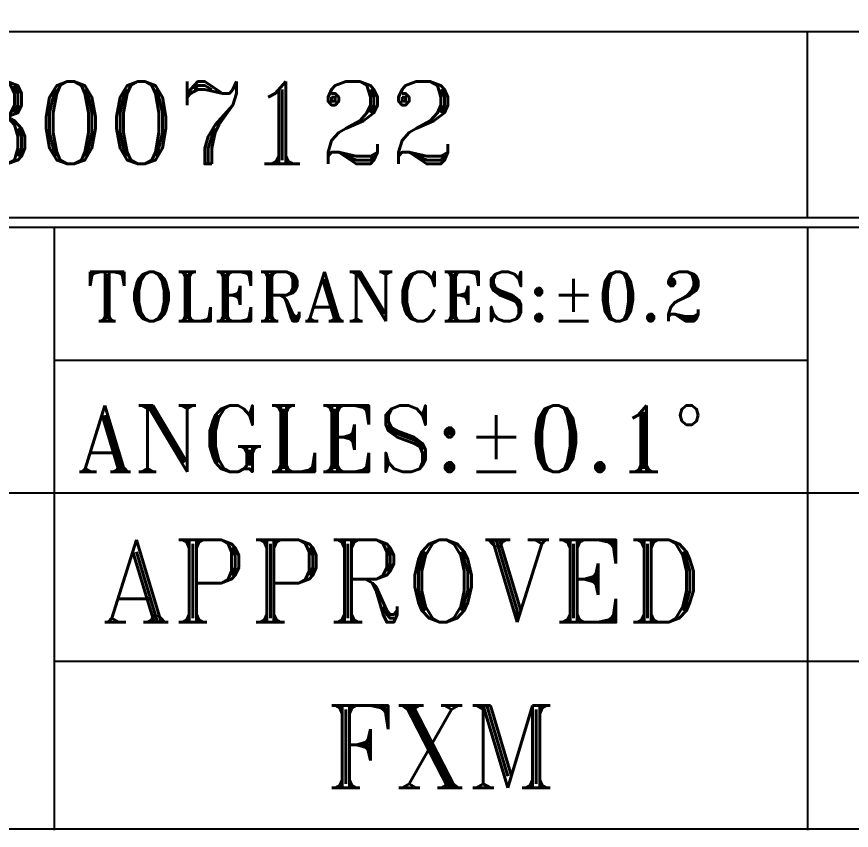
# Model space of a CAD drawing. Header units: millimetres. Extents: x 538 to 2776, y 409 to 1056.
# Drawn here: x 942.54 to 956.18, y 408.57 to 421.85 of the extents above; entities that cross this region are included whole.
import ezdxf

# ---------------------------------------------------------------- set-up
doc = ezdxf.new("R2010")
doc.units = ezdxf.units.MM
doc.layers.add('DWG', color=7, linetype='Continuous')
doc.styles.add('ROMANT', font='ROMANT.shx', dxfattribs={"oblique": 10})

msp = doc.modelspace()

# ---------------------------------------------------------------- linework, layer by layer
at = {"layer": 'DWG', "linetype": 'ByBlock'}
for points in [[(988.791, 501.96), (988.791, 408.586), (855.527, 408.586), (855.527, 501.96)], [(988.791, 408.586), (855.527, 408.586), (855.527, 501.96), (988.791, 501.96)], [(919.167, 418.413), (919.167, 418.575), (988.791, 418.575), (988.791, 418.413)]]:
    msp.add_lwpolyline(points, close=True, dxfattribs=at)
at = {"layer": 'DWG'}
for points in [[(919.167, 421.614), (988.791, 421.614)], [(955.463, 418.575), (955.463, 421.614)], [(955.463, 418.575), (955.463, 421.614)]]:
    msp.add_lwpolyline(points, dxfattribs=at)
at = {"layer": 'DWG', "linetype": 'ByBlock'}
for points in [[(943.154, 418.413), (943.154, 408.568)], [(955.463, 418.413), (955.463, 408.568)], [(943.154, 416.246), (955.463, 416.246)], [(932.873, 414.078), (988.791, 414.078)], [(943.154, 411.332), (988.791, 411.332)]]:
    msp.add_lwpolyline(points, dxfattribs=at)

# ---------------------------------------------------------------- texts
at = {"layer": 'DWG', "linetype": 'ByBlock', "style": 'ROMANT'}
for s, height, p in [('TEL: 86-0755-23007122', 1.34416, (925.798, 419.45)), ('TOLERANCES:%%P0.2', 0.80482, (943.676, 416.883)), ('ANGLES:%%P0.1%%D', 1.08143, (943.521, 414.422)), ('APPROVED', 1.3442, (943.923, 411.966)), ('FXM', 1.3442, (947.575, 409.261))]:
    msp.add_text(s, height=height, dxfattribs=at).set_placement(p)

doc.saveas('drawing.dxf')
